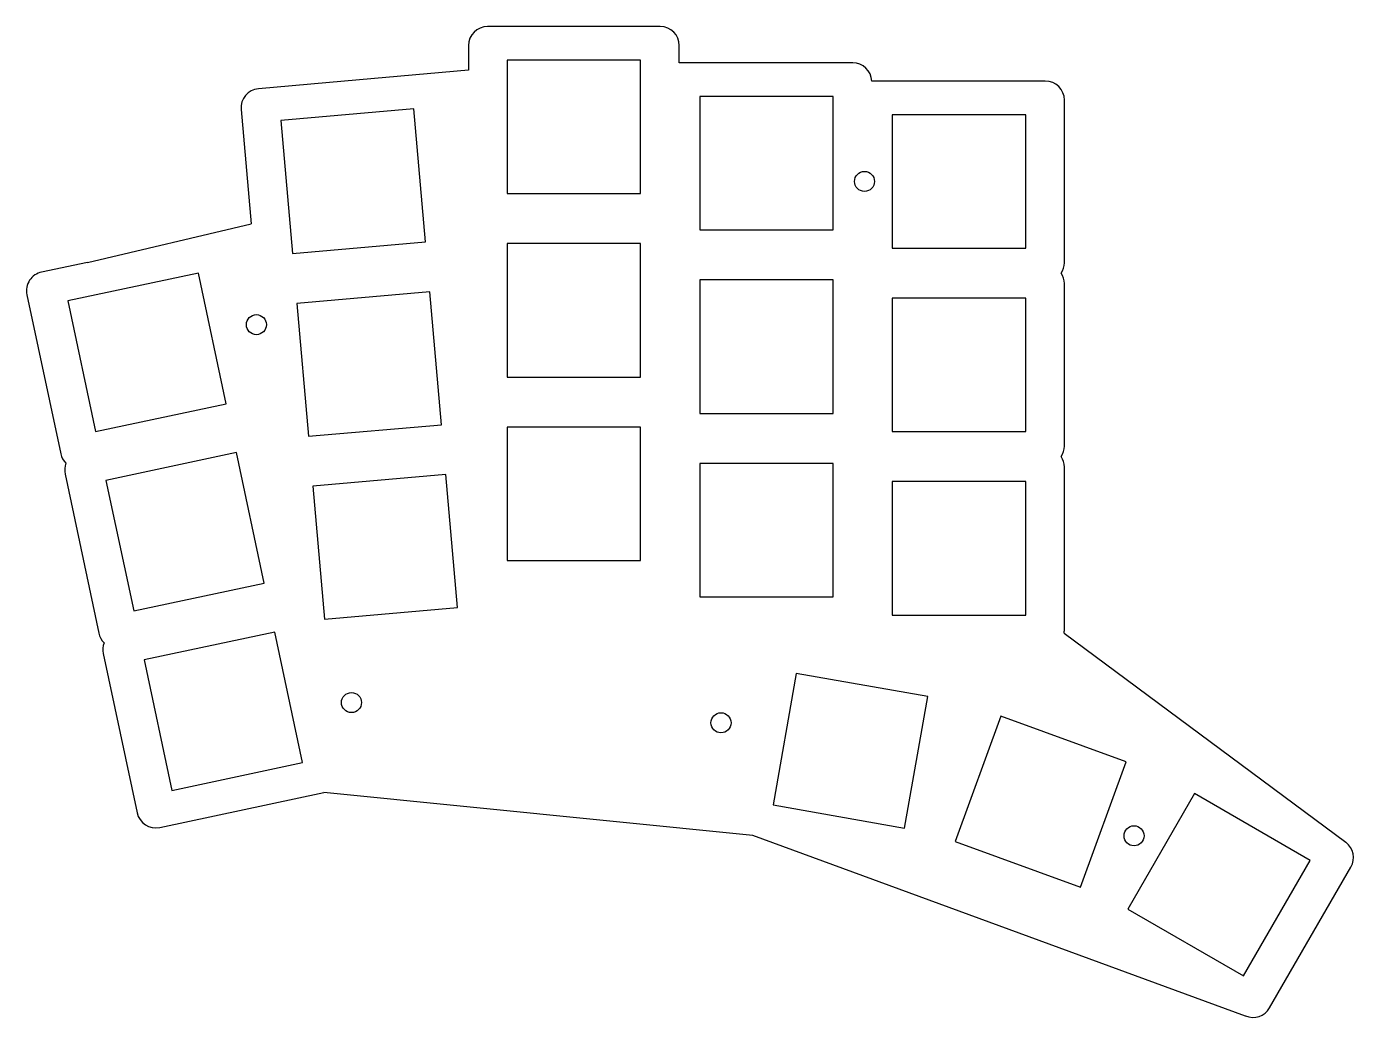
# Model space of a CAD drawing. Header units: millimetres. Extents: x -21 to 119, y -32 to 72.
import ezdxf

# ---------------------------------------------------------------- set-up
doc = ezdxf.new("R2010")
doc.units = ezdxf.units.MM

msp = doc.modelspace()

# ---------------------------------------------------------------- linework, layer by layer
for p, q in [((45.82, 71.8), (27.71, 71.8)), ((25.71, 69.8), (25.71, 67.23)), ((47.82, 67.99), (47.82, 69.8)), ((43.76, 68.28), (29.76, 68.28)), ((29.76, 68.28), (29.76, 54.28)), ((43.76, 54.28), (43.76, 68.28)), ((25.71, 67.23), (12.71, 66.06)), ((66.01, 67.99), (47.9, 67.99)), ((12.71, 66.06), (3.69, 65.27)), ((86.2, 66.09), (68.09, 66.09)), ((63.96, 64.47), (49.96, 64.47)), ((49.96, 64.47), (49.96, 50.47)), ((63.96, 50.47), (63.96, 64.47)), ((88.2, 47.04), (88.2, 64.09)), ((1.87, 63.11), (2.92, 51.12)), ((19.99, 63.16), (6.04, 61.94)), ((21.21, 49.21), (19.99, 63.16)), ((6.04, 61.94), (7.26, 47.99)), ((84.15, 62.56), (70.15, 62.56)), ((70.15, 62.56), (70.15, 48.56)), ((84.15, 48.56), (84.15, 62.56)), ((29.76, 54.28), (43.76, 54.28)), ((-14.25, 47.07), (2.92, 51.12)), ((49.96, 50.47), (63.96, 50.47)), ((7.26, 47.99), (21.21, 49.21)), ((43.76, 49.04), (29.76, 49.04)), ((29.76, 49.04), (29.76, 35.04)), ((43.76, 35.04), (43.76, 49.04)), ((70.15, 48.56), (84.15, 48.56)), ((-14.25, 47.07), (-19.05, 46.05)), ((-2.61, 45.94), (-16.3, 43.03)), ((0.3, 32.25), (-2.61, 45.94)), ((63.96, 45.23), (49.96, 45.23)), ((49.96, 45.23), (49.96, 31.23)), ((63.96, 31.23), (63.96, 45.23)), ((88.2, 27.8), (88.2, 44.85)), ((-20.59, 43.68), (-17.04, 27)), ((21.67, 43.99), (7.72, 42.77)), ((22.89, 30.05), (21.67, 43.99)), ((84.15, 43.32), (70.15, 43.32)), ((70.15, 43.32), (70.15, 29.32)), ((84.15, 29.32), (84.15, 43.32)), ((-16.3, 43.03), (-13.39, 29.34)), ((7.72, 42.77), (8.94, 28.83)), ((29.76, 35.04), (43.76, 35.04)), ((-13.39, 29.34), (0.3, 32.25)), ((49.96, 31.23), (63.96, 31.23)), ((8.94, 28.83), (22.89, 30.05)), ((43.76, 29.8), (29.76, 29.8)), ((29.76, 29.8), (29.76, 15.8)), ((43.76, 15.8), (43.76, 29.8)), ((70.15, 29.32), (84.15, 29.32)), ((1.39, 27.12), (-12.3, 24.21)), ((4.3, 13.43), (1.39, 27.12)), ((63.96, 25.99), (49.96, 25.99)), ((49.96, 25.99), (49.96, 11.99)), ((63.96, 11.99), (63.96, 25.99)), ((88.2, 8.56), (88.2, 25.61)), ((-16.59, 24.86), (-13.04, 8.18)), ((-12.3, 24.21), (-9.39, 10.52)), ((23.34, 24.83), (9.4, 23.61)), ((24.56, 10.88), (23.34, 24.83)), ((84.15, 24.08), (70.15, 24.08)), ((70.15, 24.08), (70.15, 10.08)), ((84.15, 10.08), (84.15, 24.08)), ((9.4, 23.61), (10.62, 9.66)), ((29.76, 15.8), (43.76, 15.8)), ((-9.39, 10.52), (4.3, 13.43)), ((49.96, 11.99), (63.96, 11.99)), ((10.62, 9.66), (24.56, 10.88)), ((70.15, 10.08), (84.15, 10.08)), ((5.39, 8.3), (-8.3, 5.39)), ((8.3, -5.39), (5.39, 8.3)), ((88.17, 8.19), (117.71, -13.73)), ((-12.59, 6.04), (-9.04, -10.64)), ((-8.3, 5.39), (-5.39, -8.3)), ((60.09, 3.97), (57.66, -9.82)), ((73.88, 1.54), (60.09, 3.97)), ((71.45, -12.25), (73.88, 1.54)), ((81.52, -0.51), (76.73, -13.66)), ((94.67, -5.3), (81.52, -0.51)), ((-5.39, -8.3), (8.3, -5.39)), ((89.89, -18.45), (94.67, -5.3)), ((-6.67, -12.18), (10.53, -8.52)), ((55.54, -13.02), (10.53, -8.52)), ((101.84, -8.64), (94.84, -20.76)), ((113.97, -15.64), (101.84, -8.64)), ((57.66, -9.82), (71.45, -12.25)), ((107.19, -31.96), (55.54, -13.02)), ((76.73, -13.66), (89.89, -18.45)), ((117.71, -13.73), (117.71, -13.74)), ((106.97, -27.76), (113.97, -15.64)), ((109.72, -31.11), (118.24, -16.35)), ((94.84, -20.76), (106.97, -27.76)), ((107.19, -31.95), (107.19, -31.96))]:
    msp.add_line(p, q)
for centre in [(67.24, 55.56), (3.47, 40.54), (13.44, 0.91), (52.19, -1.21), (95.5, -13.06)]:
    msp.add_circle(centre, 1.05)
for centre, start, end in [((27.71, 69.8), 90, 180), ((45.82, 69.8), 0, 90), ((47.9, 65.99), 90, 92.3785), ((66.01, 65.99), 2.6705, 90), ((68.09, 64.09), 90, 92.4407), ((86.2, 64.09), 0, 90), ((3.86, 63.28), 95, 185), ((-18.63, 44.1), 102, 192), ((86.2, 47.04), 326.7958, 360), ((86.2, 44.85), 0, 33.2042), ((-15.09, 27.42), 192, 225.2042), ((86.2, 27.8), 326.7958, 360), ((86.2, 25.61), 0, 33.2042), ((-14.63, 25.28), 158.7958, 192), ((86.2, 8.56), 349.3991, 360), ((-11.09, 8.6), 192, 225.2042), ((-10.63, 6.46), 158.7958, 192), ((-7.08, -10.22), 192, 282), ((116.51, -15.35), 330, 413.3387), ((107.99, -30.11), 246.6613, 330)]:
    msp.add_arc(centre, 2, start, end)

doc.saveas('drawing.dxf')
